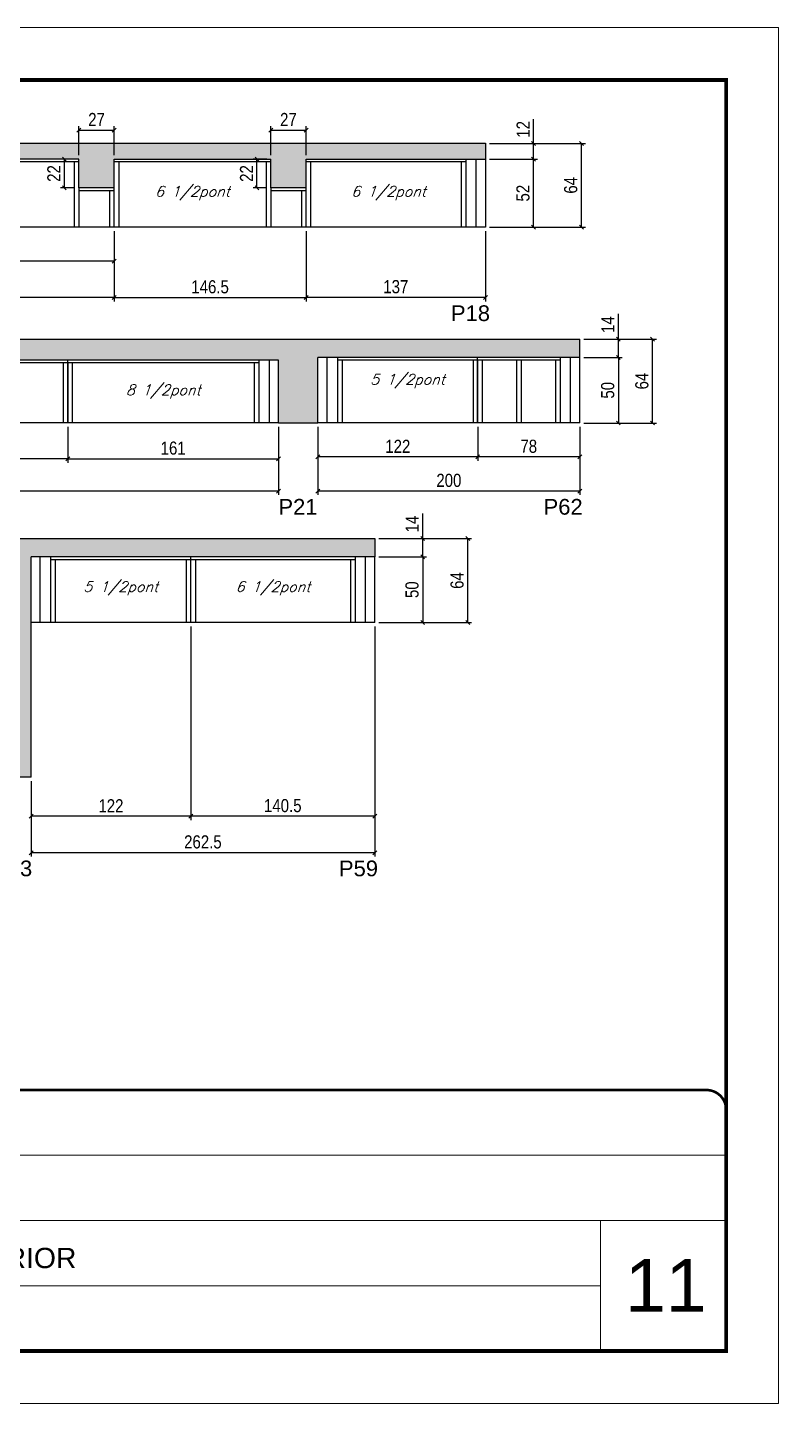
# Model space of a CAD drawing. Extents: x 3309 to 9590, y -2522 to 15424.
# Drawn here: x 7404 to 7978, y 11261 to 12311 of the extents above; entities that cross this region are included whole.
import ezdxf

# ---------------------------------------------------------------- set-up
doc = ezdxf.new("R2010")
doc.units = 0
doc.linetypes.add('CONTINUO', pattern=[0])
doc.linetypes.add('DASHED', pattern=[0.75, 0.5, -0.25])
for name, color, linetype in [('5', 5, 'Continuous'), ('COTA', 241, 'Continuous'), ('Painéis', 200, 'Continuous'), ('SARR_2.2x7', 40, 'Continuous'), ('SARR_3.5x7', 81, 'Continuous'), ('texto', 7, 'Continuous')]:
    doc.layers.add(name, color=color, linetype=linetype)
for name, color, linetype, lineweight in [('CARIMBO', 255, 'Continuous', 9), ('Folhas', 255, 'Continuous', 9), ('SARRAFO DE PRESSAO', 251, 'DASHED', 9)]:
    doc.layers.add(name, color=color, linetype=linetype, lineweight=lineweight)
doc.styles.add('ARIAL', font='arial.ttf')
doc.styles.add('COTA TECNICA', font='techl___.ttf', dxfattribs={"height": 10})
doc.styles.add('Romans', font='romans.shx')
doc.styles.get("Standard").update_dxf_attribs({"font": 'arial.ttf'})
doc.dimstyles.new('PAINEL', dxfattribs={"dimtxt": 10, "dimasz": 3, "dimexe": 3, "dimexo": 3, "dimgap": 3, "dimtad": 1, "dimdec": 1, "dimzin": 12, "dimdsep": 46, "dimtxsty": 'COTA TECNICA', "dimblk1": 'OBLIQUE', "dimblk2": 'OBLIQUE', "dimsah": 1, "dimcen": 0.9, "dimclrd": 4, "dimclre": 4, "dimclrt": 240, "dimadec": 1, "dimazin": 3, "dimtfac": 1, "dimtdec": 1, "dimtmove": 0, "dimatfit": 3, "dimfxl": 1, "dimtolj": 1, "dimtzin": 12, "dimarcsym": 0})

# ---------------------------------------------------------------- blocks, each defined once
blk = doc.blocks.new('9999999999')
at = {"color": 30, "linetype": 'CONTINUO'}
for p, q in [((98564.6, 34379.6), (99584, 34379.6)), ((98564.6, 34329.8), (99488, 34329.8)), ((99584, 34329.8), (99488, 34329.8)), ((99488, 34329.8), (99488, 34230.2)), ((98564.6, 34280), (99488, 34280))]:
    blk.add_line(p, q, dxfattribs=at)
at = {"color": 30, "linetype": 'CONTINUO', "const_width": 2}
blk.add_lwpolyline([(99584, 34230.2), (99584, 34414.4, 0.414214), (99569, 34429.4), (98229, 34429.4, 0.414214), (98214, 34414.4), (98214, 34245.2, 0.414214), (98229, 34230.2), (99584, 34230.2)], format="xyb", dxfattribs=at)
at = {"layer": 'Folhas'}
blk.add_lwpolyline([(98139, 34190.2), (99624, 34190.2), (99624, 35240.2), (98139, 35240.2)], close=True, dxfattribs=at)
at = {"layer": 'Folhas', "color": 30, "const_width": 3}
blk.add_lwpolyline([(98214, 34230.2), (99584, 34230.2), (99584, 35200.2), (98214, 35200.2)], close=True, dxfattribs=at)
at = {"color": 7, "linetype": 'Continuous', "ltscale": 5, "style": 'ARIAL'}
blk.add_text('2° SUBSOLO SUPERIOR', height=15.483, dxfattribs=at).set_placement((98837.7, 34293.5))
blk = doc.blocks.new('_Oblique')
at = {"color": 0, "linetype": 'ByBlock', "lineweight": -2}
blk.add_line((-0.5, -0.5), (0.5, 0.5), dxfattribs=at)
blk = doc.blocks.new('*D921')
at = {"layer": 'COTA', "color": 4, "linetype": 'ByBlock', "lineweight": -2, "transparency": 16777216}
for p, q in [((7299.2, 12155.3), (7299.2, 12129.4)), ((7470.7, 12155.3), (7470.7, 12129.4)), ((7470.7, 12132.4), (7299.2, 12132.4))]:
    blk.add_line(p, q, dxfattribs=at)
at = {"layer": 'Defpoints', "color": 0, "linetype": 'ByBlock', "transparency": 16777216}
for p in [(7299.2, 12158.3), (7470.7, 12158.3), (7299.2, 12132.4)]:
    blk.add_point(p, dxfattribs=at)
at = {"layer": 'COTA', "color": 4, "linetype": 'ByBlock', "lineweight": -2, "transparency": 16777216, "xscale": 3, "yscale": 3, "zscale": 3, "rotation": 180}
blk.add_blockref('_Oblique', (7299.2, 12132.4), dxfattribs=at)
at = {"layer": 'COTA', "color": 4, "linetype": 'ByBlock', "lineweight": -2, "transparency": 16777216, "xscale": 3, "yscale": 3, "zscale": 3}
blk.add_blockref('_Oblique', (7470.7, 12132.4), dxfattribs=at)
at = {"layer": 'COTA', "color": 240, "linetype": 'ByBlock', "transparency": 16777216, "insert": (7384.9, 12140.5), "char_height": 10, "attachment_point": 5, "style": 'COTA TECNICA'}
blk.add_mtext('\\A1;171.5', dxfattribs=at)
blk = doc.blocks.new('*D929')
at = {"layer": 'COTA', "color": 4, "linetype": 'ByBlock', "lineweight": -2, "transparency": 16777216}
for p, q in [((7177.2, 12155.3), (7177.2, 12101.7)), ((7470.7, 12155.3), (7470.7, 12101.7)), ((7470.7, 12104.7), (7177.2, 12104.7))]:
    blk.add_line(p, q, dxfattribs=at)
at = {"layer": 'Defpoints', "color": 0, "linetype": 'ByBlock', "transparency": 16777216}
for p in [(7177.2, 12158.3), (7470.7, 12158.3), (7177.2, 12104.7)]:
    blk.add_point(p, dxfattribs=at)
at = {"layer": 'COTA', "color": 4, "linetype": 'ByBlock', "lineweight": -2, "transparency": 16777216, "xscale": 3, "yscale": 3, "zscale": 3, "rotation": 180}
blk.add_blockref('_Oblique', (7177.2, 12104.7), dxfattribs=at)
at = {"layer": 'COTA', "color": 4, "linetype": 'ByBlock', "lineweight": -2, "transparency": 16777216, "xscale": 3, "yscale": 3, "zscale": 3}
blk.add_blockref('_Oblique', (7470.7, 12104.7), dxfattribs=at)
at = {"layer": 'COTA', "color": 240, "linetype": 'ByBlock', "transparency": 16777216, "insert": (7323.9, 12113), "char_height": 10, "attachment_point": 5, "style": 'COTA TECNICA'}
blk.add_mtext('\\A1;293.5', dxfattribs=at)
blk = doc.blocks.new('*D930')
at = {"layer": 'COTA', "color": 4, "lineweight": -2, "transparency": 16777216}
for p, q in [((7470.7, 12155.3), (7470.7, 12101.7)), ((7617.2, 12155.3), (7617.2, 12101.7)), ((7470.7, 12104.7), (7617.2, 12104.7))]:
    blk.add_line(p, q, dxfattribs=at)
at = {"layer": 'Defpoints', "color": 0, "transparency": 16777216}
for p in [(7470.7, 12158.3), (7617.2, 12158.3), (7617.2, 12104.7)]:
    blk.add_point(p, dxfattribs=at)
at = {"layer": 'COTA', "color": 4, "lineweight": -2, "transparency": 16777216, "xscale": 3, "yscale": 3, "zscale": 3, "rotation": 180}
blk.add_blockref('_Oblique', (7470.7, 12104.7), dxfattribs=at)
at = {"layer": 'COTA', "color": 4, "lineweight": -2, "transparency": 16777216, "xscale": 3, "yscale": 3, "zscale": 3}
blk.add_blockref('_Oblique', (7617.2, 12104.7), dxfattribs=at)
at = {"layer": 'COTA', "color": 240, "transparency": 16777216, "insert": (7543.9, 12112.8), "char_height": 10, "attachment_point": 5, "style": 'COTA TECNICA'}
blk.add_mtext('\\A1;146.5', dxfattribs=at)
blk = doc.blocks.new('*D931')
at = {"layer": 'COTA', "color": 4, "lineweight": -2, "transparency": 16777216}
for p, q in [((7440.7, 12210.3), (7429.6, 12210.3)), ((7432.6, 12210.3), (7432.6, 12188.3)), ((7440.7, 12188.3), (7429.6, 12188.3))]:
    blk.add_line(p, q, dxfattribs=at)
at = {"layer": 'Defpoints', "color": 0, "transparency": 16777216}
for p in [(7443.7, 12210.3), (7432.6, 12188.3), (7443.7, 12188.3)]:
    blk.add_point(p, dxfattribs=at)
at = {"layer": 'COTA', "color": 4, "lineweight": -2, "transparency": 16777216, "xscale": 3, "yscale": 3, "zscale": 3}
for p, rotation in [((7432.6, 12210.3), 90), ((7432.6, 12188.3), 270)]:
    blk.add_blockref('_Oblique', p, dxfattribs=dict(at, rotation=rotation))
at = {"layer": 'COTA', "color": 240, "transparency": 16777216, "insert": (7424.6, 12199.3), "char_height": 10, "attachment_point": 5, "rotation": 90, "style": 'COTA TECNICA'}
blk.add_mtext('\\A1;22', dxfattribs=at)
blk = doc.blocks.new('*D932')
at = {"layer": 'COTA', "color": 4, "lineweight": -2, "transparency": 16777216}
for p, q in [((7443.7, 12213.3), (7443.7, 12235.4)), ((7470.7, 12213.3), (7470.7, 12235.4)), ((7443.7, 12232.4), (7470.7, 12232.4))]:
    blk.add_line(p, q, dxfattribs=at)
at = {"layer": 'Defpoints', "color": 0, "transparency": 16777216}
for p in [(7470.7, 12232.4), (7443.7, 12210.3), (7470.7, 12210.3)]:
    blk.add_point(p, dxfattribs=at)
at = {"layer": 'COTA', "color": 4, "lineweight": -2, "transparency": 16777216, "xscale": 3, "yscale": 3, "zscale": 3, "rotation": 180}
blk.add_blockref('_Oblique', (7443.7, 12232.4), dxfattribs=at)
at = {"layer": 'COTA', "color": 4, "lineweight": -2, "transparency": 16777216, "xscale": 3, "yscale": 3, "zscale": 3}
blk.add_blockref('_Oblique', (7470.7, 12232.4), dxfattribs=at)
at = {"layer": 'COTA', "color": 240, "transparency": 16777216, "insert": (7457.2, 12240.5), "char_height": 10, "attachment_point": 5, "style": 'COTA TECNICA'}
blk.add_mtext('\\A1;27', dxfattribs=at)
blk = doc.blocks.new('*D933')
at = {"layer": 'COTA', "color": 4, "lineweight": -2, "transparency": 16777216}
for p, q in [((7590.2, 12213.3), (7590.2, 12235.4)), ((7617.2, 12213.3), (7617.2, 12235.4)), ((7590.2, 12232.4), (7617.2, 12232.4))]:
    blk.add_line(p, q, dxfattribs=at)
at = {"layer": 'Defpoints', "color": 0, "transparency": 16777216}
for p in [(7617.2, 12232.4), (7590.2, 12210.3), (7617.2, 12210.3)]:
    blk.add_point(p, dxfattribs=at)
at = {"layer": 'COTA', "color": 4, "lineweight": -2, "transparency": 16777216, "xscale": 3, "yscale": 3, "zscale": 3, "rotation": 180}
blk.add_blockref('_Oblique', (7590.2, 12232.4), dxfattribs=at)
at = {"layer": 'COTA', "color": 4, "lineweight": -2, "transparency": 16777216, "xscale": 3, "yscale": 3, "zscale": 3}
blk.add_blockref('_Oblique', (7617.2, 12232.4), dxfattribs=at)
at = {"layer": 'COTA', "color": 240, "transparency": 16777216, "insert": (7603.7, 12240.5), "char_height": 10, "attachment_point": 5, "style": 'COTA TECNICA'}
blk.add_mtext('\\A1;27', dxfattribs=at)
blk = doc.blocks.new('*D923')
at = {"layer": 'COTA', "color": 4, "lineweight": -2, "transparency": 16777216}
for p, q in [((7757.2, 12210.3), (7793.9, 12210.3)), ((7790.9, 12158.3), (7790.9, 12210.3)), ((7757.2, 12158.3), (7793.9, 12158.3))]:
    blk.add_line(p, q, dxfattribs=at)
at = {"layer": 'Defpoints', "color": 0, "transparency": 16777216}
for p in [(7754.2, 12210.3), (7790.9, 12210.3), (7754.2, 12158.3)]:
    blk.add_point(p, dxfattribs=at)
at = {"layer": 'COTA', "color": 4, "lineweight": -2, "transparency": 16777216, "xscale": 3, "yscale": 3, "zscale": 3}
for p, rotation in [((7790.9, 12210.3), 90), ((7790.9, 12158.3), 270)]:
    blk.add_blockref('_Oblique', p, dxfattribs=dict(at, rotation=rotation))
at = {"layer": 'COTA', "color": 240, "transparency": 16777216, "insert": (7782.8, 12184.3), "char_height": 10, "attachment_point": 5, "rotation": 90, "style": 'COTA TECNICA'}
blk.add_mtext('\\A1;52', dxfattribs=at)
blk = doc.blocks.new('*D924')
at = {"layer": 'COTA', "color": 4, "lineweight": -2, "transparency": 16777216}
for p, q in [((7790.9, 12222.3), (7790.9, 12240.7)), ((7757.2, 12222.3), (7793.9, 12222.3)), ((7790.9, 12210.3), (7790.9, 12222.3)), ((7757.2, 12210.3), (7793.9, 12210.3))]:
    blk.add_line(p, q, dxfattribs=at)
at = {"layer": 'Defpoints', "color": 0, "transparency": 16777216}
for p in [(7754.2, 12222.3), (7790.9, 12222.3), (7754.2, 12210.3)]:
    blk.add_point(p, dxfattribs=at)
at = {"layer": 'COTA', "color": 4, "lineweight": -2, "transparency": 16777216, "xscale": 3, "yscale": 3, "zscale": 3}
for p, rotation in [((7790.9, 12222.3), 90), ((7790.9, 12210.3), 270)]:
    blk.add_blockref('_Oblique', p, dxfattribs=dict(at, rotation=rotation))
at = {"layer": 'COTA', "color": 240, "transparency": 16777216, "insert": (7782.9, 12233), "char_height": 10, "attachment_point": 5, "rotation": 90, "style": 'COTA TECNICA'}
blk.add_mtext('\\A1;12', dxfattribs=at)
blk = doc.blocks.new('*D925')
at = {"layer": 'COTA', "color": 4, "lineweight": -2, "transparency": 16777216}
for p, q in [((7757.2, 12222.3), (7830.4, 12222.3)), ((7827.4, 12158.3), (7827.4, 12222.3)), ((7757.2, 12158.3), (7830.4, 12158.3))]:
    blk.add_line(p, q, dxfattribs=at)
at = {"layer": 'Defpoints', "color": 0, "transparency": 16777216}
for p in [(7754.2, 12222.3), (7827.4, 12222.3), (7754.2, 12158.3)]:
    blk.add_point(p, dxfattribs=at)
at = {"layer": 'COTA', "color": 4, "lineweight": -2, "transparency": 16777216, "xscale": 3, "yscale": 3, "zscale": 3}
for p, rotation in [((7827.4, 12222.3), 90), ((7827.4, 12158.3), 270)]:
    blk.add_blockref('_Oblique', p, dxfattribs=dict(at, rotation=rotation))
at = {"layer": 'COTA', "color": 240, "transparency": 16777216, "insert": (7819.3, 12190.3), "char_height": 10, "attachment_point": 5, "rotation": 90, "style": 'COTA TECNICA'}
blk.add_mtext('\\A1;64', dxfattribs=at)
blk = doc.blocks.new('*D934')
at = {"layer": 'COTA', "color": 4, "lineweight": -2, "transparency": 16777216}
for p, q in [((7617.2, 12155.3), (7617.2, 12101.7)), ((7754.2, 12155.3), (7754.2, 12101.7)), ((7754.2, 12104.7), (7617.2, 12104.7))]:
    blk.add_line(p, q, dxfattribs=at)
at = {"layer": 'Defpoints', "color": 0, "transparency": 16777216}
for p in [(7617.2, 12158.3), (7754.2, 12158.3), (7617.2, 12104.7)]:
    blk.add_point(p, dxfattribs=at)
at = {"layer": 'COTA', "color": 4, "lineweight": -2, "transparency": 16777216, "xscale": 3, "yscale": 3, "zscale": 3, "rotation": 180}
blk.add_blockref('_Oblique', (7617.2, 12104.7), dxfattribs=at)
at = {"layer": 'COTA', "color": 4, "lineweight": -2, "transparency": 16777216, "xscale": 3, "yscale": 3, "zscale": 3}
blk.add_blockref('_Oblique', (7754.2, 12104.7), dxfattribs=at)
at = {"layer": 'COTA', "color": 240, "transparency": 16777216, "insert": (7685.7, 12112.9), "char_height": 10, "attachment_point": 5, "style": 'COTA TECNICA'}
blk.add_mtext('\\A1;137', dxfattribs=at)
blk = doc.blocks.new('*D926')
at = {"layer": 'COTA', "color": 4, "linetype": 'ByBlock', "lineweight": -2, "transparency": 16777216}
for p, q in [((7191.2, 12005.9), (7191.2, 11978.6)), ((7435.2, 12005.9), (7435.2, 11978.6)), ((7435.2, 11981.6), (7191.2, 11981.6))]:
    blk.add_line(p, q, dxfattribs=at)
at = {"layer": 'Defpoints', "color": 0, "linetype": 'ByBlock', "transparency": 16777216}
for p in [(7191.2, 12008.9), (7435.2, 12008.9), (7191.2, 11981.6)]:
    blk.add_point(p, dxfattribs=at)
at = {"layer": 'COTA', "color": 4, "linetype": 'ByBlock', "lineweight": -2, "transparency": 16777216, "xscale": 3, "yscale": 3, "zscale": 3, "rotation": 180}
blk.add_blockref('_Oblique', (7191.2, 11981.6), dxfattribs=at)
at = {"layer": 'COTA', "color": 4, "linetype": 'ByBlock', "lineweight": -2, "transparency": 16777216, "xscale": 3, "yscale": 3, "zscale": 3}
blk.add_blockref('_Oblique', (7435.2, 11981.6), dxfattribs=at)
at = {"layer": 'COTA', "color": 240, "linetype": 'ByBlock', "transparency": 16777216, "insert": (7313.2, 11989.7), "char_height": 10, "attachment_point": 5, "style": 'COTA TECNICA'}
blk.add_mtext('\\A1;244', dxfattribs=at)
blk = doc.blocks.new('*D935')
at = {"layer": 'COTA', "color": 4, "linetype": 'ByBlock', "lineweight": -2, "transparency": 16777216}
for p, q in [((6947.2, 12005.9), (6947.2, 11954)), ((7596.2, 12005.9), (7596.2, 11954)), ((7596.2, 11957), (6947.2, 11957))]:
    blk.add_line(p, q, dxfattribs=at)
at = {"layer": 'Defpoints', "color": 0, "linetype": 'ByBlock', "transparency": 16777216}
for p in [(6947.2, 12008.9), (7596.2, 12008.9), (6947.2, 11957)]:
    blk.add_point(p, dxfattribs=at)
at = {"layer": 'COTA', "color": 4, "linetype": 'ByBlock', "lineweight": -2, "transparency": 16777216, "xscale": 3, "yscale": 3, "zscale": 3, "rotation": 180}
blk.add_blockref('_Oblique', (6947.2, 11957), dxfattribs=at)
at = {"layer": 'COTA', "color": 4, "linetype": 'ByBlock', "lineweight": -2, "transparency": 16777216, "xscale": 3, "yscale": 3, "zscale": 3}
blk.add_blockref('_Oblique', (7596.2, 11957), dxfattribs=at)
at = {"layer": 'COTA', "color": 240, "linetype": 'ByBlock', "transparency": 16777216, "insert": (7271.7, 11965.1), "char_height": 10, "attachment_point": 5, "style": 'COTA TECNICA'}
blk.add_mtext('\\A1;649', dxfattribs=at)
blk = doc.blocks.new('*D936')
at = {"layer": 'COTA', "color": 4, "lineweight": -2, "transparency": 16777216}
for p, q in [((7435.2, 12005.9), (7435.2, 11978.6)), ((7596.2, 12005.9), (7596.2, 11978.6)), ((7435.2, 11981.6), (7596.2, 11981.6))]:
    blk.add_line(p, q, dxfattribs=at)
at = {"layer": 'Defpoints', "color": 0, "transparency": 16777216}
for p in [(7435.2, 12008.9), (7596.2, 12008.9), (7596.2, 11981.6)]:
    blk.add_point(p, dxfattribs=at)
at = {"layer": 'COTA', "color": 4, "lineweight": -2, "transparency": 16777216, "xscale": 3, "yscale": 3, "zscale": 3, "rotation": 180}
blk.add_blockref('_Oblique', (7435.2, 11981.6), dxfattribs=at)
at = {"layer": 'COTA', "color": 4, "lineweight": -2, "transparency": 16777216, "xscale": 3, "yscale": 3, "zscale": 3}
blk.add_blockref('_Oblique', (7596.2, 11981.6), dxfattribs=at)
at = {"layer": 'COTA', "color": 240, "transparency": 16777216, "insert": (7515.7, 11989.7), "char_height": 10, "attachment_point": 5, "style": 'COTA TECNICA'}
blk.add_mtext('\\A1;161', dxfattribs=at)
blk = doc.blocks.new('*D937')
at = {"layer": 'COTA', "color": 4, "lineweight": -2, "transparency": 16777216}
for p, q in [((7587.2, 12210.3), (7576.7, 12210.3)), ((7579.7, 12188.3), (7579.7, 12210.3)), ((7587.2, 12188.3), (7576.7, 12188.3))]:
    blk.add_line(p, q, dxfattribs=at)
at = {"layer": 'Defpoints', "color": 0, "transparency": 16777216}
for p in [(7579.7, 12210.3), (7590.2, 12210.3), (7590.2, 12188.3)]:
    blk.add_point(p, dxfattribs=at)
at = {"layer": 'COTA', "color": 4, "lineweight": -2, "transparency": 16777216, "xscale": 3, "yscale": 3, "zscale": 3}
for p, rotation in [((7579.7, 12210.3), 90), ((7579.7, 12188.3), 270)]:
    blk.add_blockref('_Oblique', p, dxfattribs=dict(at, rotation=rotation))
at = {"layer": 'COTA', "color": 240, "transparency": 16777216, "insert": (7571.7, 12199.3), "char_height": 10, "attachment_point": 5, "rotation": 90, "style": 'COTA TECNICA'}
blk.add_mtext('\\A1;22', dxfattribs=at)
blk = doc.blocks.new('*D948')
at = {"layer": 'COTA', "color": 4, "linetype": 'ByBlock', "lineweight": -2, "transparency": 16777216}
for p, q in [((7748.2, 12005.9), (7748.2, 11980)), ((7826.2, 12005.9), (7826.2, 11980)), ((7826.2, 11983), (7748.2, 11983))]:
    blk.add_line(p, q, dxfattribs=at)
at = {"layer": 'Defpoints', "color": 0, "linetype": 'ByBlock', "transparency": 16777216}
for p in [(7748.2, 12008.9), (7826.2, 12008.9), (7748.2, 11983)]:
    blk.add_point(p, dxfattribs=at)
at = {"layer": 'COTA', "color": 4, "linetype": 'ByBlock', "lineweight": -2, "transparency": 16777216, "xscale": 3, "yscale": 3, "zscale": 3, "rotation": 180}
blk.add_blockref('_Oblique', (7748.2, 11983), dxfattribs=at)
at = {"layer": 'COTA', "color": 4, "linetype": 'ByBlock', "lineweight": -2, "transparency": 16777216, "xscale": 3, "yscale": 3, "zscale": 3}
blk.add_blockref('_Oblique', (7826.2, 11983), dxfattribs=at)
at = {"layer": 'COTA', "color": 240, "linetype": 'ByBlock', "transparency": 16777216, "insert": (7787.2, 11991.1), "char_height": 10, "attachment_point": 5, "style": 'COTA TECNICA'}
blk.add_mtext('\\A1;78', dxfattribs=at)
blk = doc.blocks.new('*D949')
at = {"layer": 'COTA', "color": 4, "linetype": 'ByBlock', "lineweight": -2, "transparency": 16777216}
for p, q in [((7626.2, 12005.9), (7626.2, 11980)), ((7748.2, 12005.9), (7748.2, 11980)), ((7748.2, 11983), (7626.2, 11983))]:
    blk.add_line(p, q, dxfattribs=at)
at = {"layer": 'Defpoints', "color": 0, "linetype": 'ByBlock', "transparency": 16777216}
for p in [(7626.2, 12008.9), (7748.2, 12008.9), (7626.2, 11983)]:
    blk.add_point(p, dxfattribs=at)
at = {"layer": 'COTA', "color": 4, "linetype": 'ByBlock', "lineweight": -2, "transparency": 16777216, "xscale": 3, "yscale": 3, "zscale": 3, "rotation": 180}
blk.add_blockref('_Oblique', (7626.2, 11983), dxfattribs=at)
at = {"layer": 'COTA', "color": 4, "linetype": 'ByBlock', "lineweight": -2, "transparency": 16777216, "xscale": 3, "yscale": 3, "zscale": 3}
blk.add_blockref('_Oblique', (7748.2, 11983), dxfattribs=at)
at = {"layer": 'COTA', "color": 240, "linetype": 'ByBlock', "transparency": 16777216, "insert": (7687.2, 11991.1), "char_height": 10, "attachment_point": 5, "style": 'COTA TECNICA'}
blk.add_mtext('\\A1;122', dxfattribs=at)
blk = doc.blocks.new('*D950')
at = {"layer": 'COTA', "color": 4, "linetype": 'ByBlock', "lineweight": -2, "transparency": 16777216}
for p, q in [((7626.2, 12005.9), (7626.2, 11954)), ((7826.2, 12005.9), (7826.2, 11954)), ((7826.2, 11957), (7626.2, 11957))]:
    blk.add_line(p, q, dxfattribs=at)
at = {"layer": 'Defpoints', "color": 0, "linetype": 'ByBlock', "transparency": 16777216}
for p in [(7626.2, 12008.9), (7826.2, 12008.9), (7626.2, 11957)]:
    blk.add_point(p, dxfattribs=at)
at = {"layer": 'COTA', "color": 4, "linetype": 'ByBlock', "lineweight": -2, "transparency": 16777216, "xscale": 3, "yscale": 3, "zscale": 3, "rotation": 180}
blk.add_blockref('_Oblique', (7626.2, 11957), dxfattribs=at)
at = {"layer": 'COTA', "color": 4, "linetype": 'ByBlock', "lineweight": -2, "transparency": 16777216, "xscale": 3, "yscale": 3, "zscale": 3}
blk.add_blockref('_Oblique', (7826.2, 11957), dxfattribs=at)
at = {"layer": 'COTA', "color": 240, "linetype": 'ByBlock', "transparency": 16777216, "insert": (7726.2, 11965.1), "char_height": 10, "attachment_point": 5, "style": 'COTA TECNICA'}
blk.add_mtext('\\A1;200', dxfattribs=at)
blk = doc.blocks.new('*D951')
at = {"layer": 'COTA', "color": 4, "lineweight": -2, "transparency": 16777216}
for p, q in [((7829.2, 12058.9), (7858.6, 12058.9)), ((7855.6, 12058.9), (7855.6, 12008.9)), ((7829.2, 12008.9), (7858.6, 12008.9))]:
    blk.add_line(p, q, dxfattribs=at)
at = {"layer": 'Defpoints', "color": 0, "transparency": 16777216}
for p in [(7826.2, 12058.9), (7826.2, 12008.9), (7855.6, 12008.9)]:
    blk.add_point(p, dxfattribs=at)
at = {"layer": 'COTA', "color": 4, "lineweight": -2, "transparency": 16777216, "xscale": 3, "yscale": 3, "zscale": 3}
for p, rotation in [((7855.6, 12058.9), 90), ((7855.6, 12008.9), 270)]:
    blk.add_blockref('_Oblique', p, dxfattribs=dict(at, rotation=rotation))
at = {"layer": 'COTA', "color": 240, "transparency": 16777216, "insert": (7847.5, 12033.9), "char_height": 10, "attachment_point": 5, "rotation": 90, "style": 'COTA TECNICA'}
blk.add_mtext('\\A1;50', dxfattribs=at)
blk = doc.blocks.new('*D952')
at = {"layer": 'COTA', "color": 4, "lineweight": -2, "transparency": 16777216}
for p, q in [((7855.6, 12072.9), (7855.6, 12092.1)), ((7829.2, 12072.9), (7858.6, 12072.9)), ((7855.6, 12058.9), (7855.6, 12072.9)), ((7829.2, 12058.9), (7858.6, 12058.9))]:
    blk.add_line(p, q, dxfattribs=at)
at = {"layer": 'Defpoints', "color": 0, "transparency": 16777216}
for p in [(7826.2, 12072.9), (7855.6, 12072.9), (7826.2, 12058.9)]:
    blk.add_point(p, dxfattribs=at)
at = {"layer": 'COTA', "color": 4, "lineweight": -2, "transparency": 16777216, "xscale": 3, "yscale": 3, "zscale": 3}
for p, rotation in [((7855.6, 12072.9), 90), ((7855.6, 12058.9), 270)]:
    blk.add_blockref('_Oblique', p, dxfattribs=dict(at, rotation=rotation))
at = {"layer": 'COTA', "color": 240, "transparency": 16777216, "insert": (7847.6, 12084), "char_height": 10, "attachment_point": 5, "rotation": 90, "style": 'COTA TECNICA'}
blk.add_mtext('\\A1;14', dxfattribs=at)
blk = doc.blocks.new('*D953')
at = {"layer": 'COTA', "color": 4, "lineweight": -2, "transparency": 16777216}
for p, q in [((7829.2, 12072.9), (7884.7, 12072.9)), ((7881.7, 12008.9), (7881.7, 12072.9)), ((7829.2, 12008.9), (7884.7, 12008.9))]:
    blk.add_line(p, q, dxfattribs=at)
at = {"layer": 'Defpoints', "color": 0, "transparency": 16777216}
for p in [(7826.2, 12072.9), (7881.7, 12072.9), (7826.2, 12008.9)]:
    blk.add_point(p, dxfattribs=at)
at = {"layer": 'COTA', "color": 4, "lineweight": -2, "transparency": 16777216, "xscale": 3, "yscale": 3, "zscale": 3}
for p, rotation in [((7881.7, 12072.9), 90), ((7881.7, 12008.9), 270)]:
    blk.add_blockref('_Oblique', p, dxfattribs=dict(at, rotation=rotation))
at = {"layer": 'COTA', "color": 240, "transparency": 16777216, "insert": (7873.6, 12040.9), "char_height": 10, "attachment_point": 5, "rotation": 90, "style": 'COTA TECNICA'}
blk.add_mtext('\\A1;64', dxfattribs=at)
blk = doc.blocks.new('*D962')
at = {"layer": 'COTA', "color": 4, "linetype": 'ByBlock', "lineweight": -2, "transparency": 16777216}
for p, q in [((7529.2, 11853.7), (7529.2, 11705.8)), ((7669.7, 11853.7), (7669.7, 11705.8)), ((7669.7, 11708.8), (7529.2, 11708.8))]:
    blk.add_line(p, q, dxfattribs=at)
at = {"layer": 'Defpoints', "color": 0, "linetype": 'ByBlock', "transparency": 16777216}
for p in [(7529.2, 11856.7), (7669.7, 11856.7), (7529.2, 11708.8)]:
    blk.add_point(p, dxfattribs=at)
at = {"layer": 'COTA', "color": 4, "linetype": 'ByBlock', "lineweight": -2, "transparency": 16777216, "xscale": 3, "yscale": 3, "zscale": 3, "rotation": 180}
blk.add_blockref('_Oblique', (7529.2, 11708.8), dxfattribs=at)
at = {"layer": 'COTA', "color": 4, "linetype": 'ByBlock', "lineweight": -2, "transparency": 16777216, "xscale": 3, "yscale": 3, "zscale": 3}
blk.add_blockref('_Oblique', (7669.7, 11708.8), dxfattribs=at)
at = {"layer": 'COTA', "color": 240, "linetype": 'ByBlock', "transparency": 16777216, "insert": (7599.4, 11716.9), "char_height": 10, "attachment_point": 5, "style": 'COTA TECNICA'}
blk.add_mtext('\\A1;140.5', dxfattribs=at)
blk = doc.blocks.new('*D963')
at = {"layer": 'COTA', "color": 4, "linetype": 'ByBlock', "lineweight": -2, "transparency": 16777216}
for p, q in [((7529.2, 11853.7), (7529.2, 11705.8)), ((7407.2, 11735.7), (7407.2, 11705.8)), ((7529.2, 11708.8), (7407.2, 11708.8))]:
    blk.add_line(p, q, dxfattribs=at)
at = {"layer": 'Defpoints', "color": 0, "linetype": 'ByBlock', "transparency": 16777216}
for p in [(7529.2, 11856.7), (7407.2, 11738.7), (7407.2, 11708.8)]:
    blk.add_point(p, dxfattribs=at)
at = {"layer": 'COTA', "color": 4, "linetype": 'ByBlock', "lineweight": -2, "transparency": 16777216, "xscale": 3, "yscale": 3, "zscale": 3, "rotation": 180}
blk.add_blockref('_Oblique', (7407.2, 11708.8), dxfattribs=at)
at = {"layer": 'COTA', "color": 4, "linetype": 'ByBlock', "lineweight": -2, "transparency": 16777216, "xscale": 3, "yscale": 3, "zscale": 3}
blk.add_blockref('_Oblique', (7529.2, 11708.8), dxfattribs=at)
at = {"layer": 'COTA', "color": 240, "linetype": 'ByBlock', "transparency": 16777216, "insert": (7468.2, 11716.8), "char_height": 10, "attachment_point": 5, "style": 'COTA TECNICA'}
blk.add_mtext('\\A1;122', dxfattribs=at)
blk = doc.blocks.new('*D964')
at = {"layer": 'COTA', "color": 4, "linetype": 'ByBlock', "lineweight": -2, "transparency": 16777216}
for p, q in [((7669.7, 11853.7), (7669.7, 11678)), ((7407.2, 11735.7), (7407.2, 11678)), ((7669.7, 11681), (7407.2, 11681))]:
    blk.add_line(p, q, dxfattribs=at)
at = {"layer": 'Defpoints', "color": 0, "linetype": 'ByBlock', "transparency": 16777216}
for p in [(7669.7, 11856.7), (7407.2, 11738.7), (7407.2, 11681)]:
    blk.add_point(p, dxfattribs=at)
at = {"layer": 'COTA', "color": 4, "linetype": 'ByBlock', "lineweight": -2, "transparency": 16777216, "xscale": 3, "yscale": 3, "zscale": 3, "rotation": 180}
blk.add_blockref('_Oblique', (7407.2, 11681), dxfattribs=at)
at = {"layer": 'COTA', "color": 4, "linetype": 'ByBlock', "lineweight": -2, "transparency": 16777216, "xscale": 3, "yscale": 3, "zscale": 3}
blk.add_blockref('_Oblique', (7669.7, 11681), dxfattribs=at)
at = {"layer": 'COTA', "color": 240, "linetype": 'ByBlock', "transparency": 16777216, "insert": (7538.4, 11689.2), "char_height": 10, "attachment_point": 5, "style": 'COTA TECNICA'}
blk.add_mtext('\\A1;262.5', dxfattribs=at)
blk = doc.blocks.new('*D965')
at = {"layer": 'COTA', "color": 4, "lineweight": -2, "transparency": 16777216}
for p, q in [((7672.7, 11906.7), (7709.2, 11906.7)), ((7706.2, 11906.7), (7706.2, 11856.7)), ((7672.7, 11856.7), (7709.2, 11856.7))]:
    blk.add_line(p, q, dxfattribs=at)
at = {"layer": 'Defpoints', "color": 0, "transparency": 16777216}
for p in [(7669.7, 11906.7), (7669.7, 11856.7), (7706.2, 11856.7)]:
    blk.add_point(p, dxfattribs=at)
at = {"layer": 'COTA', "color": 4, "lineweight": -2, "transparency": 16777216, "xscale": 3, "yscale": 3, "zscale": 3}
for p, rotation in [((7706.2, 11906.7), 90), ((7706.2, 11856.7), 270)]:
    blk.add_blockref('_Oblique', p, dxfattribs=dict(at, rotation=rotation))
at = {"layer": 'COTA', "color": 240, "transparency": 16777216, "insert": (7698.1, 11881.7), "char_height": 10, "attachment_point": 5, "rotation": 90, "style": 'COTA TECNICA'}
blk.add_mtext('\\A1;50', dxfattribs=at)
blk = doc.blocks.new('*D966')
at = {"layer": 'COTA', "color": 4, "lineweight": -2, "transparency": 16777216}
for p, q in [((7706.2, 11920.7), (7706.2, 11939.9)), ((7672.7, 11920.7), (7709.2, 11920.7)), ((7706.2, 11906.7), (7706.2, 11920.7)), ((7672.7, 11906.7), (7709.2, 11906.7))]:
    blk.add_line(p, q, dxfattribs=at)
at = {"layer": 'Defpoints', "color": 0, "transparency": 16777216}
for p in [(7669.7, 11920.7), (7706.2, 11920.7), (7669.7, 11906.7)]:
    blk.add_point(p, dxfattribs=at)
at = {"layer": 'COTA', "color": 4, "lineweight": -2, "transparency": 16777216, "xscale": 3, "yscale": 3, "zscale": 3}
for p, rotation in [((7706.2, 11920.7), 90), ((7706.2, 11906.7), 270)]:
    blk.add_blockref('_Oblique', p, dxfattribs=dict(at, rotation=rotation))
at = {"layer": 'COTA', "color": 240, "transparency": 16777216, "insert": (7698.1, 11931.8), "char_height": 10, "attachment_point": 5, "rotation": 90, "style": 'COTA TECNICA'}
blk.add_mtext('\\A1;14', dxfattribs=at)
blk = doc.blocks.new('*D967')
at = {"layer": 'COTA', "color": 4, "lineweight": -2, "transparency": 16777216}
for p, q in [((7672.7, 11920.7), (7743.6, 11920.7)), ((7740.6, 11856.7), (7740.6, 11920.7)), ((7672.7, 11856.7), (7743.6, 11856.7))]:
    blk.add_line(p, q, dxfattribs=at)
at = {"layer": 'Defpoints', "color": 0, "transparency": 16777216}
for p in [(7669.7, 11920.7), (7740.6, 11920.7), (7669.7, 11856.7)]:
    blk.add_point(p, dxfattribs=at)
at = {"layer": 'COTA', "color": 4, "lineweight": -2, "transparency": 16777216, "xscale": 3, "yscale": 3, "zscale": 3}
for p, rotation in [((7740.6, 11920.7), 90), ((7740.6, 11856.7), 270)]:
    blk.add_blockref('_Oblique', p, dxfattribs=dict(at, rotation=rotation))
at = {"layer": 'COTA', "color": 240, "transparency": 16777216, "insert": (7732.5, 11888.7), "char_height": 10, "attachment_point": 5, "rotation": 90, "style": 'COTA TECNICA'}
blk.add_mtext('\\A1;64', dxfattribs=at)

msp = doc.modelspace()

# ---------------------------------------------------------------- hatches: boundary and pattern name
at = {"layer": 'COTA'}
h = msp.add_hatch(dxfattribs=at)
h.set_pattern_fill('AR-CONC', color=256, scale=0.03)
h.set_pattern_definition([(50, (-0.2903, -773.546), (5.4655401, -0.4781726), [0.5715, -6.2865]), (355, (-0.2903, -773.546), (-1.0573026, 5.7317054), [0.4572, -5.0292175]), (100.451445, (0.165, -773.586), (4.4082374, 5.2535326), [0.4857003, -5.3427073]), (46.1842, (-0.29, -772.022), (8.1323712, -1.2612698), [0.85725, -9.42975]), (96.63556, (0.3874, -772.127), (7.122124, 7.4227837), [0.7285507, -8.0140682]), (351.18415, (-0.29, -772.022), (7.122124, 7.4227837), [0.685799, -7.543792]), (21, (0.4717, -772.403), (4.5484317, -3.067956), [0.5715, -6.2865]), (326, (0.4717, -772.403), (1.8540609, 5.525639), [0.4572, -5.0292]), (71.451445, (0.851, -772.6586), (6.4024926, 2.457683), [0.4857003, -5.3426981]), (37.5, (-0.2903, -773.5459), (0.0926581, 2.53665117), [0, -4.96824, 0, -5.1054, 0, -5.04825]), (7.5, (-0.2903, -773.546), (2.00458988, 3.00541724), [0, -2.91084, 0, -4.85394, 0, -1.92405]), (327.5, (-1.9895, -773.546), (4.06771786, -0.17186232), [0, -1.905, 0, -5.9436, 0, -7.8867]), (317.5, (-2.7515, -773.546), (4.4438754, 0.7627947), [0, -2.4765, 0, -3.94716, 0, -5.6007])])
h.paths.add_polyline_path([(7617.17, 12210.35), (7754.17, 12210.35), (7754.17, 12222.35), (7147.17, 12222.35), (7147.17, 12158.35), (7177.17, 12158.35), (7177.17, 12210.35), (7443.67, 12210.35), (7443.67, 12188.35), (7470.67, 12188.35), (7470.67, 12210.35), (7590.17, 12210.35), (7590.17, 12188.35), (7617.17, 12188.35)])
h = msp.add_hatch(dxfattribs=at)
h.set_pattern_fill('AR-CONC', color=256, scale=0.03)
h.set_pattern_definition([(50, (0, 26.5013), (5.46554, -0.4781726), [0.5715, -6.2865]), (355, (0, 26.5013), (-1.0573026, 5.7317054), [0.4572, -5.0292175]), (100.451445, (0.4555, 26.4614), (4.4082374, 5.2535326), [0.4857003, -5.3427073]), (46.1842, (0, 28.025), (8.1323712, -1.2612698), [0.85725, -9.42975]), (96.63556, (0.678, 27.92), (7.122124, 7.4227837), [0.7285507, -8.0140682]), (351.18415, (0, 28.025), (7.122124, 7.4227837), [0.685799, -7.543792]), (21, (0.762, 27.6443), (4.5484317, -3.067956), [0.5715, -6.2865]), (326, (0.762, 27.6443), (1.8540609, 5.525639), [0.4572, -5.0292]), (71.451445, (1.141, 27.3886), (6.4024926, 2.457683), [0.4857003, -5.3426981]), (37.5, (0, 26.5013), (0.0926581, 2.53665117), [0, -4.96824, 0, -5.1054, 0, -5.04825]), (7.5, (0, 26.5013), (2.0045899, 3.00541724), [0, -2.91084, 0, -4.85394, 0, -1.92405]), (327.5, (-1.6993, 26.5013), (4.06771786, -0.17186232), [0, -1.905, 0, -5.9436, 0, -7.8867]), (317.5, (-2.4613, 26.5013), (4.4438754, 0.7627947), [0, -2.4765, 0, -3.94716, 0, -5.6007])])
h.paths.add_polyline_path([(7596.17, 12008.95), (7626.17, 12008.95), (7626.17, 12058.95), (7826.17, 12058.95), (7826.17, 12072.95), (6947.17, 12072.95), (6947.17, 12056.95), (7596.17, 12056.95)])
h = msp.add_hatch(dxfattribs=at)
h.set_pattern_fill('AR-CONC', color=256, scale=0.03)
h.set_pattern_definition([(50, (0, 5.69), (5.46554, -0.4781726), [0.5715, -6.2865]), (355, (0, 5.69), (-1.0573026, 5.7317054), [0.4572, -5.0292175]), (100.451445, (0.4555, 5.65), (4.4082374, 5.2535326), [0.4857003, -5.3427073]), (46.1842, (0, 7.214), (8.1323712, -1.2612698), [0.85725, -9.42975]), (96.63556, (0.678, 7.109), (7.122124, 7.4227837), [0.7285507, -8.0140682]), (351.18415, (0, 7.214), (7.122124, 7.4227837), [0.685799, -7.543792]), (21, (0.762, 6.833), (4.5484317, -3.067956), [0.5715, -6.2865]), (326, (0.762, 6.833), (1.8540609, 5.525639), [0.4572, -5.0292]), (71.451445, (1.141, 6.577), (6.4024926, 2.457683), [0.4857003, -5.3426981]), (37.5, (0, 5.6899), (0.0926581, 2.53665117), [0, -4.96824, 0, -5.1054, 0, -5.04825]), (7.5, (0, 5.69), (2.0045899, 3.00541724), [0, -2.91084, 0, -4.85394, 0, -1.92405]), (327.5, (-1.6993, 5.69), (4.06771786, -0.17186232), [0, -1.905, 0, -5.9436, 0, -7.8867]), (317.5, (-2.4613, 5.69), (4.4438754, 0.7627947), [0, -2.4765, 0, -3.94716, 0, -5.6007])])
h.paths.add_polyline_path([(7377.17, 11738.75), (7407.17, 11738.75), (7407.17, 11856.75), (7407.17, 11906.75), (7669.67, 11906.75), (7669.67, 11920.75), (7377.17, 11920.75)])

# ---------------------------------------------------------------- linework, layer by layer
for p, q in [((7147.17, 12222.35), (7754.17, 12222.35)), ((7754.17, 12222.35), (7754.17, 12210.35)), ((7443.67, 12188.35), (7443.67, 12158.35)), ((7590.17, 12188.35), (7590.17, 12158.35)), ((6947.17, 12072.95), (7826.17, 12072.95)), ((7826.17, 12058.95), (7826.17, 12072.95)), ((7435.17, 12008.95), (7435.17, 12008.95)), ((7596.17, 12008.95), (7626.17, 12008.95)), ((7377.17, 11920.75), (7669.67, 11920.75)), ((7669.67, 11920.75), (7669.67, 11906.75)), ((7407.17, 11738.75), (7407.17, 11856.75)), ((7407.17, 11738.75), (7377.17, 11738.75))]:
    msp.add_line(p, q, dxfattribs=at)
at = {"layer": 'Painéis', "linetype": 'ByBlock'}
for p, q in [((7443.67, 12210.35), (7177.17, 12210.35)), ((7443.67, 12188.35), (7443.67, 12210.35)), ((7470.67, 12158.35), (7470.67, 12210.35)), ((7470.67, 12210.35), (7590.17, 12210.35)), ((7590.17, 12188.35), (7590.17, 12210.35)), ((7617.17, 12158.35), (7617.17, 12210.35)), ((7617.17, 12210.35), (7754.17, 12210.35)), ((7754.17, 12210.35), (7754.17, 12158.35)), ((7470.67, 12188.35), (7443.67, 12188.35)), ((7617.17, 12188.35), (7590.17, 12188.35)), ((7754.17, 12158.35), (7177.17, 12158.35)), ((7596.17, 12056.95), (6947.17, 12056.95)), ((7435.17, 12008.95), (7435.17, 12056.95)), ((7596.17, 12008.95), (7596.17, 12056.95)), ((7826.17, 12058.95), (7626.17, 12058.95)), ((7626.17, 12008.95), (7626.17, 12058.95)), ((7748.17, 12008.95), (7748.17, 12058.95)), ((7826.17, 12008.95), (7826.17, 12058.95)), ((7596.17, 12008.95), (6947.17, 12008.95)), ((7826.17, 12008.95), (7626.17, 12008.95)), ((7669.67, 11906.75), (7407.17, 11906.75)), ((7407.17, 11856.75), (7407.17, 11906.75)), ((7529.17, 11856.75), (7529.17, 11906.75)), ((7669.67, 11856.75), (7669.67, 11906.75)), ((7669.67, 11856.75), (7407.17, 11856.75))]:
    msp.add_line(p, q, dxfattribs=at)
at = {"layer": 'SARR_2.2x7', "linetype": 'Continuous'}
for p, q in [((7443.67, 12208.15), (7299.17, 12208.15)), ((7590.17, 12208.15), (7470.67, 12208.15)), ((7739.17, 12208.15), (7617.17, 12208.15)), ((7747.17, 12158.35), (7747.17, 12210.35)), ((7470.67, 12186.15), (7443.67, 12186.15)), ((7617.17, 12186.15), (7590.17, 12186.15)), ((7435.17, 12054.75), (7191.17, 12054.75)), ((7581.17, 12054.75), (7435.17, 12054.75)), ((7589.17, 12008.95), (7589.17, 12056.95)), ((7633.17, 12008.95), (7633.17, 12058.95)), ((7748.17, 12056.75), (7641.17, 12056.75)), ((7811.17, 12056.75), (7748.17, 12056.75)), ((7819.17, 12008.95), (7819.17, 12058.95)), ((7414.17, 11856.75), (7414.17, 11906.75)), ((7529.17, 11904.55), (7422.17, 11904.55)), ((7654.67, 11904.55), (7529.17, 11904.55)), ((7662.67, 11856.75), (7662.67, 11906.75))]:
    msp.add_line(p, q, dxfattribs=at)
at = {"layer": 'SARR_3.5x7'}
for p, q in [((7440.17, 12208.15), (7440.17, 12158.35)), ((7474.17, 12208.15), (7474.17, 12158.35)), ((7586.67, 12208.15), (7586.67, 12158.35)), ((7620.67, 12208.15), (7620.67, 12158.35)), ((7735.67, 12208.15), (7735.67, 12158.35)), ((7739.17, 12210.35), (7739.17, 12158.35)), ((7467.17, 12186.15), (7467.17, 12158.35)), ((7613.67, 12186.15), (7613.67, 12158.35)), ((7431.67, 12054.75), (7431.67, 12008.95)), ((7435.17, 12054.75), (7435.17, 12008.95)), ((7438.67, 12054.75), (7438.67, 12008.95)), ((7577.67, 12054.75), (7577.67, 12008.95)), ((7581.17, 12056.95), (7581.17, 12008.95)), ((7641.17, 12058.95), (7641.17, 12008.95)), ((7644.67, 12056.75), (7644.67, 12008.95)), ((7744.67, 12056.75), (7744.67, 12008.95)), ((7748.17, 12056.75), (7748.17, 12008.95)), ((7751.67, 12056.75), (7751.67, 12008.95)), ((7777.94, 12056.75), (7777.94, 12008.95)), ((7781.44, 12056.75), (7781.44, 12008.95)), ((7807.67, 12056.75), (7807.67, 12008.95)), ((7811.17, 12058.95), (7811.17, 12008.95)), ((7422.17, 11906.75), (7422.17, 11856.75)), ((7425.67, 11904.55), (7425.67, 11856.75)), ((7525.67, 11904.55), (7525.67, 11856.75)), ((7532.67, 11904.55), (7532.67, 11856.75)), ((7651.17, 11904.55), (7651.17, 11856.75)), ((7654.67, 11906.75), (7654.67, 11856.75))]:
    msp.add_line(p, q, dxfattribs=at)

# ---------------------------------------------------------------- block references
at = {"layer": 'SARRAFO DE PRESSAO', "color": 6, "linetype": 'ByBlock'}
msp.add_blockref('9999999999', (-91646.11, -22929.5), dxfattribs=at)

# ---------------------------------------------------------------- texts
at = {"layer": '5', "linetype": 'Continuous'}
for s, rotation, p in [('P18', 0.00004, (7727.79, 12086.71)), ('P21', 359.99996, (7596.08, 11938.96)), ('P62', 359.99996, (7798.54, 11938.96)), ('P63', 359.99996, (7378.28, 11663.03)), ('P59', 359.99996, (7642.29, 11663.03))]:
    msp.add_text(s, height=12, rotation=rotation, dxfattribs=at).set_placement(p)
at = {"layer": 'CARIMBO', "style": 'ARIAL'}
msp.add_text('11', height=40, dxfattribs=at).set_placement((7860.73, 11330.85))
at = {"layer": 'texto', "color": 2, "char_height": 8, "attachment_point": 5, "style": 'Romans'}
for s, insert in [('{\\Q19;\\C256;6 1/2pont}', (7530.42, 12184.35)), ('{\\Q19;\\C256;6 1/2pont}', (7680.17, 12184.35)), ('{\\Q19;\\C256;5 1/2pont}', (7694.67, 12040.95)), ('{\\Q19;\\C256;8 1/2pont}', (7508.17, 12032.95)), ('{\\Q19;\\C256;5 1/2pont}', (7475.67, 11882.75)), ('{\\Q19;\\C256;6 1/2pont}', (7591.92, 11882.75))]:
    msp.add_mtext(s, dxfattribs=dict(at, insert=insert))

# ---------------------------------------------------------------- dimensions: what is measured, and where the dimension line sits
at = {"layer": 'COTA'}
for base, p1, p2, picture, middle in [((7470.67, 12232.41), (7443.67, 12210.35), (7470.67, 12210.35), '*D932', (7457.17, 12240.48)), ((7617.17, 12232.41), (7590.17, 12210.35), (7617.17, 12210.35), '*D933', (7603.67, 12240.48)), ((7617.17, 12104.72), (7470.67, 12158.35), (7617.17, 12158.35), '*D930', (7543.92, 12112.83)), ((7617.17, 12104.72), (7754.17, 12158.35), (7617.17, 12158.35), '*D934', (7685.67, 12112.94)), ((7596.17, 11981.62), (7435.17, 12008.95), (7596.17, 12008.95), '*D936', (7515.67, 11989.73))]:
    dim = msp.add_linear_dim(base=base, p1=p1, p2=p2, dimstyle='PAINEL', dxfattribs=at)
    dim.commit()
    dim.dimension.update_dxf_attribs({"geometry": picture, "text_midpoint": middle})
for base, p1, p2, picture, middle in [((7790.93, 12222.35), (7754.17, 12210.35), (7754.17, 12222.35), '*D924', (7782.87, 12233)), ((7827.41, 12222.35), (7754.17, 12158.35), (7754.17, 12222.35), '*D925', (7819.31, 12190.35)), ((7432.61, 12188.35), (7443.67, 12210.35), (7443.67, 12188.35), '*D931', (7424.61, 12199.35)), ((7579.73, 12210.35), (7590.17, 12188.35), (7590.17, 12210.35), '*D937', (7571.73, 12199.35)), ((7790.93, 12210.35), (7754.17, 12158.35), (7754.17, 12210.35), '*D923', (7782.82, 12184.35)), ((7855.64, 12072.95), (7826.17, 12058.95), (7826.17, 12072.95), '*D952', (7847.57, 12084.01)), ((7881.74, 12072.95), (7826.17, 12008.95), (7826.17, 12072.95), '*D953', (7873.64, 12040.95)), ((7855.64, 12008.95), (7826.17, 12058.95), (7826.17, 12008.95), '*D951', (7847.53, 12033.95)), ((7706.18, 11920.75), (7669.67, 11906.75), (7669.67, 11920.75), '*D966', (7698.11, 11931.8)), ((7740.61, 11920.75), (7669.67, 11856.75), (7669.67, 11920.75), '*D967', (7732.51, 11888.75)), ((7706.18, 11856.75), (7669.67, 11906.75), (7669.67, 11856.75), '*D965', (7698.07, 11881.75))]:
    dim = msp.add_linear_dim(base=base, p1=p1, p2=p2, angle=90, dimstyle='PAINEL', dxfattribs=at)
    dim.commit()
    dim.dimension.update_dxf_attribs({"geometry": picture, "text_midpoint": middle})
at = {"layer": 'COTA', "linetype": 'ByBlock'}
for base, p1, p2, picture, middle in [((7177.17, 12104.72), (7470.67, 12158.35), (7177.17, 12158.35), '*D929', (7323.92, 12112.97)), ((7299.17, 12132.43), (7470.67, 12158.35), (7299.17, 12158.35), '*D921', (7384.92, 12140.54)), ((6947.17, 11956.97), (7596.17, 12008.95), (6947.17, 12008.95), '*D935', (7271.67, 11965.1)), ((7191.17, 11981.62), (7435.17, 12008.95), (7191.17, 12008.95), '*D926', (7313.17, 11989.7)), ((7626.17, 11956.97), (7826.17, 12008.95), (7626.17, 12008.95), '*D950', (7726.17, 11965.07)), ((7748.17, 11983.03), (7826.17, 12008.95), (7748.17, 12008.95), '*D948', (7787.17, 11991.13)), ((7407.17, 11681.04), (7669.67, 11856.75), (7407.17, 11738.75), '*D964', (7538.42, 11689.15)), ((7529.17, 11708.75), (7669.67, 11856.75), (7529.17, 11856.75), '*D962', (7599.42, 11716.86))]:
    dim = msp.add_linear_dim(base=base, p1=p1, p2=p2, angle=180, dimstyle='PAINEL', dxfattribs=at)
    dim.commit()
    dim.dimension.update_dxf_attribs({"geometry": picture, "text_midpoint": middle})
for base, p1, p2, picture, middle in [((7626.17, 11983.03), (7748.17, 12008.95), (7626.17, 12008.95), '*D949', (7687.17, 11991.09)), ((7407.17, 11708.75), (7529.17, 11856.75), (7407.17, 11738.75), '*D963', (7468.17, 11716.81))]:
    dim = msp.add_linear_dim(base=base, p1=p1, p2=p2, angle=180, dimstyle='PAINEL', override={"dimtmove": 1}, dxfattribs=at)
    dim.commit()
    dim.dimension.update_dxf_attribs({"geometry": picture, "text_midpoint": middle})

doc.saveas('drawing.dxf')
